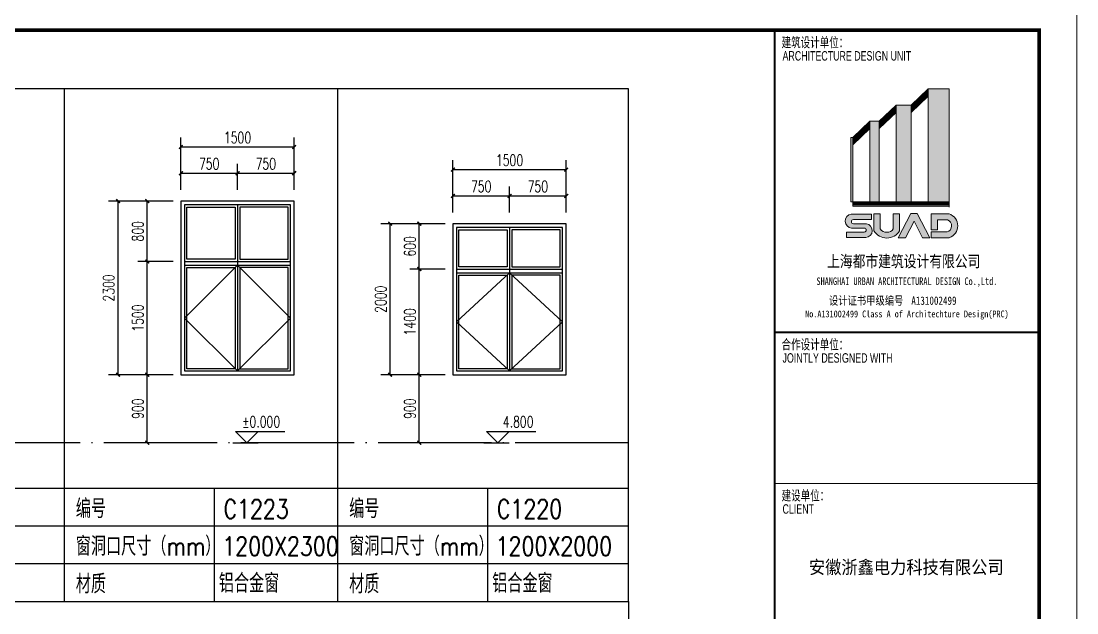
# Model space of a CAD drawing. Extents: x 409931 to 937299, y -508824 to 132289.
# Drawn here: x 682528 to 696505, y -182839 to -175003 of the extents above; entities that cross this region are included whole.
import ezdxf
from ezdxf.enums import TextEntityAlignment as Align

# ---------------------------------------------------------------- set-up
doc = ezdxf.new("R2010")
doc.units = 0
doc.header["$LTSCALE"] = 1500
doc.header["$MEASUREMENT"] = 0
doc.linetypes.add('DOTE', pattern=[2.4200000000000004, 2, -0.2, 0.02, -0.2])
doc.layers.get('Defpoints').update_dxf_attribs({"color": 252})
for name, color, linetype in [('A-Dim1(尺寸标注)', 1, 'Continuous'), ('A-Elv(建筑标高)', 3, 'Continuous'), ('A-Hz(图名)', 7, 'Continuous'), ('C-sheet(通用-图框)', 11, 'Continuous'), ('DOTE', 1, 'Continuous'), ('PUB_HATCH', 8, 'Continuous'), ('PUB_TEXT', 7, 'Continuous'), ('WINDOW', 4, 'Continuous')]:
    doc.layers.add(name, color=color, linetype=linetype)
doc.layers.add('TK', color=151, linetype='Continuous', lineweight=13)
doc.styles.add('_TCH_DIM', font='SIMPLEX', dxfattribs={"bigfont": 'GBCBIG'})
doc.styles.add('_TCH_DIM_T3', font='SIMPLEX', dxfattribs={"width": 0.7058823529411765, "bigfont": 'GBCBIG'})
doc.styles.add('HZTXT', font='txt.shx', dxfattribs={"width": 0.8, "bigfont": 'hztxt.shx'})
doc.styles.add('T&D', font='haiwenrs.shx', dxfattribs={"width": 0.7, "bigfont": 'hztxt.shx'})
doc.styles.add('TITLE', font='simhei.ttf', dxfattribs={"width": 0.8})
doc.dimstyles.new('_TCH_ARCH&&50', dxfattribs={"dimtxt": 148.75, "dimasz": 50, "dimexe": 125, "dimexo": 150, "dimgap": 50, "dimtad": 1, "dimdec": 0, "dimzin": 0, "dimdsep": 46, "dimtxsty": '_TCH_DIM_T3', "dimblk": 'ARCHTICK', "dimcen": 0.09, "dimclrt": 7, "dimazin": 2, "dimtfac": 1, "dimtdec": 0, "dimtix": 1, "dimtmove": 2, "dimatfit": 3, "dimfxl": 0, "dimtolj": 1, "dimtzin": 0, "dimarcsym": 0})

# ---------------------------------------------------------------- blocks, each defined once
blk = doc.blocks.new('A1')
at = {"layer": 'TK'}
h = blk.add_hatch(color=256, dxfattribs=at)
edge = h.paths.add_edge_path()
edge.add_arc((-1742.662217102945, 26609.62371939607), 166.0227788888265, 288.7014113571726, 432.3606518444215)
edge.add_line((-1692.353259563446, 26767.84057027102), (-1928.142585456371, 26767.84057027102))
edge.add_line((-1928.142585456371, 26767.84057027102), (-1928.142585456371, 26558.49817033298))
edge.add_line((-1928.142585456371, 26558.49817033298), (-1846.298687905073, 26558.49817033298))
edge.add_line((-1846.298687905073, 26558.49817033298), (-1846.298687905073, 26688.97206473537))
edge.add_line((-1846.298687905073, 26688.97206473537), (-1712.813706547022, 26688.97206473537))
edge.add_arc((-1742.771443165839, 26609.32239779551), 85.09721163195637, -72.16722841179319, 69.38777632332688, ccw=False)
edge.add_line((-1716.711286142468, 26528.3137337938), (-1927.168981671333, 26528.3137337938))
edge.add_line((-1927.168981671333, 26528.3137337938), (-1927.168981671333, 26452.36654812843))
edge.add_line((-1927.168981671333, 26452.36654812843), (-1689.429283738136, 26452.36654812843))
edge = h.paths.add_edge_path()
edge.add_arc((-2516.313190899789, 26643.11728443578), 196.2002220167659, 210.1327751915494, 329.8672248084506)
edge.add_line((-2346.626604124904, 26544.62368369009), (-2346.626604124904, 26767.54154501576))
edge.add_line((-2346.626604124904, 26767.54154501576), (-2430.528465904295, 26767.54154501576))
edge.add_line((-2430.528465904295, 26767.54154501576), (-2430.528465904295, 26568.5880145859))
edge.add_arc((-2516.313190899789, 26629.88996986672), 105.4369421221495, 215.5496840855528, 324.4503159144472, ccw=False)
edge.add_line((-2602.097915895283, 26568.5880145859), (-2602.097915895283, 26767.54154501576))
edge.add_line((-2602.097915895283, 26767.54154501576), (-2685.999777682126, 26767.54154501576))
edge.add_line((-2685.999777682126, 26767.54154501576), (-2685.999777682126, 26544.62368369009))
edge = h.paths.add_edge_path()
edge.add_arc((-2973.551990844309, 26672.78183870949), 93.18968625400855, 99.4771295791525, 264.9305597440172)
edge.add_line((-2981.786513656378, 26579.95667908993), (-2815.405749469995, 26579.95667908993))
edge.add_arc((-2815.410539917648, 26552.95574434288), 27.00093517275782, -89.98983473079062, 89.9898347307905, ccw=False)
edge.add_line((-2815.405749469995, 26525.9548095949), (-3051.467220298946, 26525.9548095949))
edge.add_line((-3051.467220298946, 26525.9548095949), (-3051.467220298946, 26453.47897912748))
edge.add_line((-3051.467220298946, 26453.47897912748), (-2794.07507160306, 26453.47897912748))
edge.add_arc((-2802.309594407678, 26546.30413874704), 93.18968625400855, 275.0694402559829, 440.5228704208475)
edge.add_line((-2786.965548850596, 26638.22191662528), (-2958.310321055353, 26638.22191662528))
edge.add_arc((-2958.305530622602, 26665.22285137326), 27.00093517275782, 90.0101652692095, 269.9898347307905, ccw=False)
edge.add_line((-2958.310321055353, 26692.2237861203), (-2718.70674675703, 26692.2237861203))
edge.add_line((-2718.70674675703, 26692.2237861203), (-2718.70674675703, 26764.69961658772))
edge.add_line((-2718.70674675703, 26764.69961658772), (-2988.896036401391, 26764.69961658772))
h.paths.add_polyline_path([(-2198.96055098623, 26770.98865492363), (-2113.614633329213, 26770.98865492363), (-1945.972298048437, 26449.88972525951), (-2044.02147718519, 26449.88972525951), (-2156.287592157722, 26669.31055990141), (-2268.553707130253, 26449.88972525951), (-2366.602886267006, 26449.88972525951)])
for p, q in [((0, 0), (0, 29700)), ((-500, 29200), (-40800, 29200)), ((-4000, 29200), (-4000, 500)), ((-500, 500), (-500, 29200)), ((-4000, 25200), (-500, 25200)), ((-4000, 23200), (-500, 23200))]:
    blk.add_line(p, q, dxfattribs=at)
at = {"layer": 'TK', "color": 7}
for p, q in [((-2192.129574216902, 28207.57265780866), (-1967.274316221476, 28421.87203963473)), ((-2192.129574216902, 28193.7584859468), (-1967.274316221476, 28408.05786777195)), ((-2192.129574216902, 28179.94431408495), (-1967.274316221476, 28394.24369591009)), ((-2192.129574216902, 28166.13014222309), (-1966.92484562099, 28380.76258868165)), ((-1692.077706761658, 28421.87203963473), (-1967.274316221476, 28421.87203963473)), ((-1967.274316221476, 28421.87203963473), (-1967.274316221476, 26928.82454650756)), ((-1692.077706761658, 26927.37477386184), (-1692.077706761658, 28421.93517818395)), ((-2192.129574216902, 28152.3159703603), (-1967.274316221476, 28366.61535218451)), ((-2192.129574216902, 28138.50179849844), (-1967.274316221476, 28352.80118032265)), ((-2192.129574216902, 28124.68762663659), (-1966.92484562099, 28339.32007309515)), ((-2192.129574216902, 28110.87345477473), (-1966.92484562099, 28325.50590123329)), ((-2616.842567026615, 27993.33196115773), (-2392.048884905875, 28207.57265780866)), ((-2616.842567026615, 27979.51778929587), (-2392.048884905875, 28193.7584859468)), ((-2616.842567026615, 27965.70361743402), (-2392.048884905875, 28179.94431408495)), ((-2616.842567026615, 27951.88944557216), (-2392.048884905875, 28166.13014222309)), ((-2616.842567026615, 27938.0752737103), (-2392.048884905875, 28152.3159703603)), ((-2616.842567026615, 27924.26110184751), (-2392.048884905875, 28138.50179849844)), ((-2616.842567026615, 27910.44692998566), (-2391.637838430703, 28125.07937644422)), ((-2616.842567026615, 27896.6327581238), (-2391.637838430703, 28111.26520458236)), ((-2392.048884905875, 28207.57265780866), (-2392.048884905875, 26928.82454650756)), ((-2392.048884905875, 28207.57265780866), (-2192.129574216902, 28207.57265780866)), ((-2192.129574216902, 26927.37477386184), (-2192.129574216902, 28207.57265780866)), ((-2967.164892084897, 27778.69951469917), (-2741.960163481534, 27993.33196115773)), ((-2967.164892084897, 27764.88534283731), (-2741.960163481534, 27979.51778929587)), ((-2967.164892084897, 27751.07117097545), (-2741.960163481534, 27965.70361743402)), ((-2616.842567026615, 27993.33196115773), (-2741.960163481534, 27993.33196115773)), ((-2741.960163481534, 27993.33196115773), (-2741.960163481534, 26928.82454650756)), ((-2616.842567026615, 26928.82454650756), (-2616.842567026615, 27993.33196115773)), ((-2967.164892084897, 27737.2569991136), (-2741.960163481534, 27951.88944557216)), ((-2967.164892084897, 27723.44282725174), (-2741.960163481534, 27938.0752737103)), ((-2967.164892084897, 27709.62865538895), (-2741.960163481534, 27924.26110184751)), ((-2966.777610570192, 27696.18358403537), (-2741.572881966829, 27910.81603049394)), ((-2966.777610570192, 27682.36941217352), (-2741.572881966829, 27897.00185863208)), ((-2967.164892084897, 27778.69951469917), (-2992.164892084897, 27778.69951469917)), ((-2992.164892084897, 27778.69951469917), (-2992.164892084897, 26928.82454650756)), ((-2967.164892084897, 27778.69951469917), (-2967.164892084897, 26928.82454650756)), ((-2992.164892084897, 26928.82454650756), (-2962.374026842415, 26928.82454650756)), ((-2967.164892084897, 26928.82454650756), (-2967.164892084897, 26868.82454650663)), ((-2967.164892084897, 26918.82454650663), (-1692.077706761658, 26918.82454650663)), ((-2967.164892084897, 26918.82454650663), (-1692.077706761658, 26918.82454650663)), ((-2967.164892084897, 26908.82454650756), (-1692.077706761658, 26908.82454650756)), ((-2967.164892084897, 26898.82454650663), (-1692.077706761658, 26898.82454650663)), ((-2967.164892084897, 26888.82454650756), (-1692.077706761658, 26888.82454650756)), ((-2967.164892084897, 26868.82454650663), (-1692.077706761658, 26868.82454650663)), ((-2962.374026842415, 26928.82454650756), (-1692.077706761658, 26928.82454650756)), ((-2745.960163488984, 26928.82454650756), (-2615.342567034066, 26928.82454650756)), ((-2391.048884905875, 26928.82454650756), (-2191.129574216902, 26928.82454650756)), ((-1968.774316228926, 26928.82454650756), (-1692.077706761658, 26928.82454650756)), ((-1692.077706761658, 26858.82454650756), (-1692.077706761658, 26923.82454650663))]:
    blk.add_line(p, q, dxfattribs=at)
at = {"layer": 'TK', "const_width": 50}
blk.add_lwpolyline([(-40800, 29200), (-500, 29200), (-500, 500), (-40800, 500)], close=True, dxfattribs=at)
at = {"layer": 'TK', "const_width": 25}
for points in [[(-4000, 500), (-4000, 29200)], [(-4000, 25200), (-500, 25200)]]:
    blk.add_lwpolyline(points, dxfattribs=at)
at = {"layer": 'TK', "color": 7}
for points in [[(-2988.896036401391, 26764.69961658772), (-2718.70674675703, 26764.69961658772), (-2718.70674675703, 26692.2237861203), (-2958.310321055353, 26692.2237861203)], [(-2685.999777682126, 26767.54154501576), (-2602.097915895283, 26767.54154501576), (-2602.097915895283, 26568.5880145859)], [(-2685.999777682126, 26767.54154501576), (-2685.999777682126, 26544.62368369009)], [(-2346.626604124904, 26767.54154501576), (-2430.528465904295, 26767.54154501576), (-2430.528465904295, 26568.5880145859)], [(-2198.96055098623, 26770.98865492363), (-2366.602886267006, 26449.88972525951), (-2268.553707130253, 26449.88972525951), (-2156.287592157722, 26669.31055990141)], [(-2346.626604124904, 26767.54154501576), (-2346.626604124904, 26544.62368369009)], [(-2198.96055098623, 26770.98865492363), (-2113.614633329213, 26770.98865492363), (-1945.972298048437, 26449.88972525951), (-2044.02147718519, 26449.88972525951), (-2156.287592157722, 26669.31055990141)], [(-1928.142585456371, 26558.49817033298), (-1928.142585456371, 26767.84057027102), (-1692.353259563446, 26767.84057027102)], [(-2815.405749469995, 26579.95667908993), (-2981.786513656378, 26579.95667908993)], [(-2958.310321055353, 26638.22191662528), (-2786.965548850596, 26638.22191662528)], [(-1928.142585456371, 26558.49817033298), (-1846.298687905073, 26558.49817033298), (-1846.298687905073, 26688.97206473537), (-1712.813706547022, 26688.97206473537)], [(-2815.405749469995, 26525.9548095949), (-3051.467220298946, 26525.9548095949), (-3051.467220298946, 26453.47897912748), (-2794.07507160306, 26453.47897912748)], [(-1927.168981671333, 26528.3137337938), (-1716.711286142468, 26528.3137337938)], [(-1927.168981671333, 26528.3137337938), (-1927.168981671333, 26452.36654812843), (-1689.429283738136, 26452.36654812843)]]:
    blk.add_lwpolyline(points, dxfattribs=at)
for centre, radius, start, end in [((-2973.551990844309, 26672.78183870949), 93.18968625400855, 99.4771295791525, 264.9305597440172), ((-1742.662217102945, 26609.62371939607), 166.0227788888265, 288.7014113571726, 72.3606518444214), ((-2958.305530622602, 26665.22285137326), 27.00093517275782, 90.01016526920951, 269.9898347307905), ((-2815.410539917648, 26552.95574434288), 27.00093517275782, 270.0101652692095, 89.98983473079049), ((-2802.309594407678, 26546.30413874704), 93.18968625400855, 275.0694402559829, 80.52287042084748), ((-2516.313190899789, 26629.88996986672), 105.4369421221495, 215.5496840855528, 324.4503159144472), ((-1742.771443165839, 26609.32239779551), 85.09721163195637, 287.8327715882068, 69.38777632332688), ((-2516.313190899789, 26643.11728443578), 196.2002220167659, 210.1327751915494, 329.8672248084506)]:
    blk.add_arc(centre, radius, start, end, dxfattribs=at)
for points in [[(-2192.129574216902, 28207.57265780866), (-2192.052117906511, 28193.83230604883), (-1966.92484562099, 28422.20510426909), (-1966.92484562099, 28408.39093240537)], [(-2192.129574216902, 28179.94431408495), (-2192.052117906511, 28166.20396232512), (-1966.92484562099, 28394.57676054351), (-1966.92484562099, 28380.76258868165)], [(-1967.274316221476, 26928.82454650756), (-1692.077706761658, 26928.82454650756), (-1967.274316221476, 28421.87203963473), (-1692.077706761658, 28421.87203963473)], [(-2192.129574216902, 28152.3159703603), (-2192.052117906511, 28138.57561859954), (-1966.92484562099, 28366.94841681886), (-1966.92484562099, 28353.13424495701)], [(-2191.819749005139, 28124.98290704284), (-2191.742292694747, 28111.24255528301), (-1966.615020401776, 28339.61535350233), (-1966.615020401776, 28325.80118164048)], [(-2616.842567026615, 27993.33196115773), (-2616.765110731125, 27979.5916093979), (-2391.637838430703, 28207.96440761816), (-2391.637838430703, 28194.1502357563)], [(-2616.842567026615, 27965.70361743402), (-2616.765110731125, 27951.96326567419), (-2391.637838430703, 28180.33606389351), (-2391.637838430703, 28166.52189203165)], [(-2616.842567026615, 27938.0752737103), (-2616.765110731125, 27924.33492195047), (-2391.637838430703, 28152.7077201698), (-2391.637838430703, 28138.89354830608)], [(-2616.532741814852, 27910.74221039377), (-2616.45528550446, 27897.00185863208), (-2391.328013211489, 28125.37465685233), (-2391.328013211489, 28111.56048498955)], [(-2392.048884905875, 26928.82454650756), (-2192.129574216902, 26928.82454650756), (-2392.048884905875, 28207.57265780866), (-2192.129574216902, 28207.57265780866)], [(-2967.164892084897, 27778.69951469917), (-2967.087435781956, 27764.95916293934), (-2741.960163481534, 27993.33196115773), (-2741.960163481534, 27979.51778929587)], [(-2967.009979471564, 27751.21881117858), (-2966.932523183525, 27737.47845941875), (-2741.805250883102, 27965.85125763807), (-2741.805250883102, 27952.03708577622)], [(-2741.960163481534, 26928.82454650756), (-2616.842567026615, 26928.82454650756), (-2741.960163481534, 27993.33196115773), (-2616.842567026615, 27993.33196115773)], [(-2966.855066873133, 27723.73810765706), (-2966.777610570192, 27709.99775589816), (-2741.65033826977, 27938.37055411749), (-2741.65033826977, 27924.55638225563)], [(-2966.467785358429, 27696.47886444163), (-2966.390329048038, 27682.7385126818), (-2741.263056755066, 27911.11131090205), (-2741.263056755066, 27897.29713904019)], [(-2992.164892084897, 26928.82454650756), (-2962.374026842415, 26928.82454650756), (-2992.164892084897, 27778.69951469917), (-2967.164892084897, 27778.69951469917)], [(-2967.164892084897, 26918.82454650663), (-2967.164892084897, 26928.82454650756), (-1692.077706761658, 26918.82454650663), (-1692.077706761658, 26928.82454650756)], [(-2967.164892084897, 26898.82454650663), (-2967.164892084897, 26908.82454650756), (-1692.077706761658, 26898.82454650663), (-1692.077706761658, 26908.82454650756)], [(-2967.164892084897, 26878.82454650756), (-2967.164892084897, 26888.82454650756), (-1692.077706761658, 26878.82454650756), (-1692.077706761658, 26888.82454650756)], [(-2967.164892084897, 26858.82454650756), (-2967.164892084897, 26868.82454650663), (-1692.077706761658, 26858.82454650756), (-1692.077706761658, 26868.82454650663)]]:
    blk.add_solid(points, dxfattribs=at)
at = {"layer": 'TK', "style": 'T&D', "width": 0.7}
for s, height, p in [('建筑设计单位：', 150, (-3908.956770248711, 28959.20646064263)), ('ARCHITECTURE DESIGN UNIT', 125, (-3896.571242146194, 28797.95552107971)), ('合作设计单位：', 150, (-3908.956770248711, 24959.20646064263)), ('JOINTLY DESIGNED WITH', 125, (-3896.571242146194, 24797.95552107971)), ('建设单位：', 150, (-3908.956770248711, 22959.20646064263)), ('CLIENT', 125, (-3896.571242146194, 22797.95552107971))]:
    blk.add_text(s, height=height, dxfattribs=at).set_placement(p)
at = {"layer": 'TK', "color": 7, "style": 'TITLE', "width": 0.8}
for s, height, p in [('上海都市建筑设计有限公司 ', 155, (-2250, 26062.43296968658)), ('SHANGHAI URBAN ARCHITECTURAL DESIGN Co.,Ltd.', 100, (-2250, 25826.36456735805)), ('No.A131002499 Class A of Architechture Design(PRC)', 90, (-2250, 25398.32304813527))]:
    blk.add_text(s, height=height, dxfattribs=at).set_placement(p, align=Align.CENTER)
for s, p in [('设计证书甲级编号', (-3282.048668049276, 25564.4934813669)), ('A131002499', (-2191.732842557132, 25564.32627650537))]:
    blk.add_text(s, height=110, dxfattribs=at).set_placement(p)
blk = doc.blocks.new('_ArchTick')
at = {"color": 0, "linetype": 'ByBlock', "const_width": 0.4}
blk.add_lwpolyline([(-0.5, -0.5), (0.5, 0.5)], dxfattribs=at)
blk = doc.blocks.new('*D130')
at = {"layer": 'A-Dim1(尺寸标注)', "color": 0, "lineweight": -2}
for p, q in [((684643.1647477368, -177235.7659372209), (684643.1647477368, -176544.8930034453)), ((686143.1647477368, -177235.7659372209), (686143.1647477368, -176544.8930034453)), ((684643.1647477368, -176669.8930034453), (686143.1647477368, -176669.8930034453))]:
    blk.add_line(p, q, dxfattribs=at)
at = {"layer": 'Defpoints', "color": 0}
for p in [(686143.1647477368, -176669.8930034453), (684643.1647477368, -177385.7659372209), (686143.1647477368, -177385.7659372209)]:
    blk.add_point(p, dxfattribs=at)
at = {"layer": 'A-Dim1(尺寸标注)', "color": 0, "lineweight": -2, "xscale": 50, "yscale": 50, "zscale": 50, "rotation": 180}
blk.add_blockref('_ArchTick', (684643.1647477368, -176669.8930034453), dxfattribs=at)
at = {"layer": 'A-Dim1(尺寸标注)', "color": 0, "lineweight": -2, "xscale": 50, "yscale": 50, "zscale": 50}
blk.add_blockref('_ArchTick', (686143.1647477368, -176669.8930034453), dxfattribs=at)
at = {"layer": 'A-Dim1(尺寸标注)', "color": 7, "insert": (685393.1647477368, -176545.5180034453), "char_height": 148.75, "attachment_point": 5, "style": '_TCH_DIM_T3'}
blk.add_mtext('\\A1;1500', dxfattribs=at)
blk = doc.blocks.new('*D131')
at = {"layer": 'A-Dim1(尺寸标注)', "color": 0, "lineweight": -2}
for p, q in [((684643.1647477368, -177235.7659372209), (684643.1647477368, -176892.1596274241)), ((685393.1647477368, -177235.7659372209), (685393.1647477368, -176892.1596274241)), ((684643.1647477368, -177017.1596274241), (685393.1647477368, -177017.1596274241))]:
    blk.add_line(p, q, dxfattribs=at)
at = {"layer": 'Defpoints', "color": 0}
for p in [(685393.1647477368, -177017.1596274241), (684643.1647477368, -177385.7659372209), (685393.1647477368, -177385.7659372209)]:
    blk.add_point(p, dxfattribs=at)
at = {"layer": 'A-Dim1(尺寸标注)', "color": 0, "lineweight": -2, "xscale": 50, "yscale": 50, "zscale": 50, "rotation": 180}
blk.add_blockref('_ArchTick', (684643.1647477368, -177017.1596274241), dxfattribs=at)
at = {"layer": 'A-Dim1(尺寸标注)', "color": 0, "lineweight": -2, "xscale": 50, "yscale": 50, "zscale": 50}
blk.add_blockref('_ArchTick', (685393.1647477368, -177017.1596274241), dxfattribs=at)
at = {"layer": 'A-Dim1(尺寸标注)', "color": 7, "insert": (685018.1647477368, -176892.7846274241), "char_height": 148.75, "attachment_point": 5, "style": '_TCH_DIM_T3'}
blk.add_mtext('\\A1;750', dxfattribs=at)
blk = doc.blocks.new('*D132')
at = {"layer": 'A-Dim1(尺寸标注)', "color": 0, "lineweight": -2}
for p, q in [((685393.1647477368, -177235.7659372209), (685393.1647477368, -176892.1596274241)), ((686143.1647477368, -177235.7659372209), (686143.1647477368, -176892.1596274241)), ((685393.1647477368, -177017.1596274241), (686143.1647477368, -177017.1596274241))]:
    blk.add_line(p, q, dxfattribs=at)
at = {"layer": 'Defpoints', "color": 0}
for p in [(686143.1647477368, -177017.1596274241), (685393.1647477368, -177385.7659372209), (686143.1647477368, -177385.7659372209)]:
    blk.add_point(p, dxfattribs=at)
at = {"layer": 'A-Dim1(尺寸标注)', "color": 0, "lineweight": -2, "xscale": 50, "yscale": 50, "zscale": 50, "rotation": 180}
blk.add_blockref('_ArchTick', (685393.1647477368, -177017.1596274241), dxfattribs=at)
at = {"layer": 'A-Dim1(尺寸标注)', "color": 0, "lineweight": -2, "xscale": 50, "yscale": 50, "zscale": 50}
blk.add_blockref('_ArchTick', (686143.1647477368, -177017.1596274241), dxfattribs=at)
at = {"layer": 'A-Dim1(尺寸标注)', "color": 7, "insert": (685768.1647477368, -176892.7846274241), "char_height": 148.75, "attachment_point": 5, "style": '_TCH_DIM_T3'}
blk.add_mtext('\\A1;750', dxfattribs=at)
blk = doc.blocks.new('*D133')
at = {"layer": 'A-Dim1(尺寸标注)', "color": 0, "lineweight": -2}
for p, q in [((684541.6209182217, -177385.7659338668), (683687.218407583, -177385.7659338668)), ((683812.218407583, -179685.7659338668), (683812.218407583, -177385.7659338668)), ((684541.6209176626, -179685.7659338668), (683687.218407583, -179685.7659338668))]:
    blk.add_line(p, q, dxfattribs=at)
at = {"layer": 'Defpoints', "color": 0}
for p in [(683812.218407583, -177385.7659338668), (684691.6209182217, -177385.7659338668), (684691.6209176626, -179685.7659338668)]:
    blk.add_point(p, dxfattribs=at)
at = {"layer": 'A-Dim1(尺寸标注)', "color": 0, "lineweight": -2, "xscale": 50, "yscale": 50, "zscale": 50}
for p, rotation in [((683812.218407583, -177385.7659338668), 90), ((683812.218407583, -179685.7659338668), 270)]:
    blk.add_blockref('_ArchTick', p, dxfattribs=dict(at, rotation=rotation))
at = {"layer": 'A-Dim1(尺寸标注)', "color": 7, "insert": (683687.843407583, -178535.7659338667), "char_height": 148.75, "attachment_point": 5, "rotation": 90, "style": '_TCH_DIM_T3'}
blk.add_mtext('\\A1;2300', dxfattribs=at)
blk = doc.blocks.new('*D134')
at = {"layer": 'A-Dim1(尺寸标注)', "color": 0, "lineweight": -2}
for p, q in [((684541.6209188114, -177385.7659338668), (684073.7155835647, -177385.7659338668)), ((684198.7155835647, -178185.7659064362), (684198.7155835647, -177385.7659338668)), ((684541.6209186169, -178185.7659064362), (684073.7155835647, -178185.7659064362))]:
    blk.add_line(p, q, dxfattribs=at)
at = {"layer": 'Defpoints', "color": 0}
for p in [(684198.7155835647, -177385.7659338668), (684691.6209188114, -177385.7659338668), (684691.6209186169, -178185.7659064362)]:
    blk.add_point(p, dxfattribs=at)
at = {"layer": 'A-Dim1(尺寸标注)', "color": 0, "lineweight": -2, "xscale": 50, "yscale": 50, "zscale": 50}
for p, rotation in [((684198.7155835647, -177385.7659338668), 90), ((684198.7155835647, -178185.7659064362), 270)]:
    blk.add_blockref('_ArchTick', p, dxfattribs=dict(at, rotation=rotation))
at = {"layer": 'A-Dim1(尺寸标注)', "color": 7, "insert": (684074.3405835647, -177785.7659201514), "char_height": 148.75, "attachment_point": 5, "rotation": 90, "style": '_TCH_DIM_T3'}
blk.add_mtext('\\A1;800', dxfattribs=at)
blk = doc.blocks.new('*D135')
at = {"layer": 'A-Dim1(尺寸标注)', "color": 0, "lineweight": -2}
for p, q in [((684541.6209186169, -178185.7659064362), (684073.7155832851, -178185.7659064362)), ((684198.7155832851, -179685.7659338668), (684198.7155832851, -178185.7659064362)), ((684541.6209182523, -179685.7659338668), (684073.7155832851, -179685.7659338668))]:
    blk.add_line(p, q, dxfattribs=at)
at = {"layer": 'Defpoints', "color": 0}
for p in [(684198.7155832851, -178185.7659064362), (684691.6209186169, -178185.7659064362), (684691.6209182523, -179685.7659338668)]:
    blk.add_point(p, dxfattribs=at)
at = {"layer": 'A-Dim1(尺寸标注)', "color": 0, "lineweight": -2, "xscale": 50, "yscale": 50, "zscale": 50}
for p, rotation in [((684198.7155832851, -178185.7659064362), 90), ((684198.7155832851, -179685.7659338668), 270)]:
    blk.add_blockref('_ArchTick', p, dxfattribs=dict(at, rotation=rotation))
at = {"layer": 'A-Dim1(尺寸标注)', "color": 7, "insert": (684074.3405832851, -178935.7659201514), "char_height": 148.75, "attachment_point": 5, "rotation": 90, "style": '_TCH_DIM_T3'}
blk.add_mtext('\\A1;1500', dxfattribs=at)
blk = doc.blocks.new('*D136')
at = {"layer": 'A-Dim1(尺寸标注)', "color": 0, "lineweight": -2}
for p, q in [((684541.6209182523, -179685.7659338668), (684073.7155829933, -179685.7659338668)), ((684198.7155829933, -180585.7659342409), (684198.7155829933, -179685.7659338668)), ((684541.6209180335, -180585.7659342409), (684073.7155829933, -180585.7659342409))]:
    blk.add_line(p, q, dxfattribs=at)
at = {"layer": 'Defpoints', "color": 0}
for p in [(684198.7155829933, -179685.7659338668), (684691.6209182523, -179685.7659338668), (684691.6209180335, -180585.7659342409)]:
    blk.add_point(p, dxfattribs=at)
at = {"layer": 'A-Dim1(尺寸标注)', "color": 0, "lineweight": -2, "xscale": 50, "yscale": 50, "zscale": 50}
for p, rotation in [((684198.7155829933, -179685.7659338668), 90), ((684198.7155829933, -180585.7659342409), 270)]:
    blk.add_blockref('_ArchTick', p, dxfattribs=dict(at, rotation=rotation))
at = {"layer": 'A-Dim1(尺寸标注)', "color": 7, "insert": (684074.3405829933, -180135.7659340538), "char_height": 148.75, "attachment_point": 5, "rotation": 90, "style": '_TCH_DIM_T3'}
blk.add_mtext('\\A1;900', dxfattribs=at)
blk = doc.blocks.new('*D274')
at = {"layer": 'A-Dim1(尺寸标注)', "color": 0, "lineweight": -2}
for p, q in [((688244.1647477368, -177535.7659372209), (688244.1647477368, -176844.8930034453)), ((689744.1647477368, -177535.7659372209), (689744.1647477368, -176844.8930034453)), ((688244.1647477368, -176969.8930034453), (689744.1647477368, -176969.8930034453))]:
    blk.add_line(p, q, dxfattribs=at)
at = {"layer": 'Defpoints', "color": 0}
for p in [(689744.1647477368, -176969.8930034453), (688244.1647477368, -177685.7659372209), (689744.1647477368, -177685.7659372209)]:
    blk.add_point(p, dxfattribs=at)
at = {"layer": 'A-Dim1(尺寸标注)', "color": 0, "lineweight": -2, "xscale": 50, "yscale": 50, "zscale": 50, "rotation": 180}
blk.add_blockref('_ArchTick', (688244.1647477368, -176969.8930034453), dxfattribs=at)
at = {"layer": 'A-Dim1(尺寸标注)', "color": 0, "lineweight": -2, "xscale": 50, "yscale": 50, "zscale": 50}
blk.add_blockref('_ArchTick', (689744.1647477368, -176969.8930034453), dxfattribs=at)
at = {"layer": 'A-Dim1(尺寸标注)', "color": 7, "insert": (688994.1647477368, -176845.5180034453), "char_height": 148.75, "attachment_point": 5, "style": '_TCH_DIM_T3'}
blk.add_mtext('\\A1;1500', dxfattribs=at)
blk = doc.blocks.new('*D275')
at = {"layer": 'A-Dim1(尺寸标注)', "color": 0, "lineweight": -2}
for p, q in [((688244.1647477368, -177535.7659372209), (688244.1647477368, -177192.1596274241)), ((688994.1647477368, -177535.7659372209), (688994.1647477368, -177192.1596274241)), ((688244.1647477368, -177317.1596274241), (688994.1647477368, -177317.1596274241))]:
    blk.add_line(p, q, dxfattribs=at)
at = {"layer": 'Defpoints', "color": 0}
for p in [(688994.1647477368, -177317.1596274241), (688244.1647477368, -177685.7659372209), (688994.1647477368, -177685.7659372209)]:
    blk.add_point(p, dxfattribs=at)
at = {"layer": 'A-Dim1(尺寸标注)', "color": 0, "lineweight": -2, "xscale": 50, "yscale": 50, "zscale": 50, "rotation": 180}
blk.add_blockref('_ArchTick', (688244.1647477368, -177317.1596274241), dxfattribs=at)
at = {"layer": 'A-Dim1(尺寸标注)', "color": 0, "lineweight": -2, "xscale": 50, "yscale": 50, "zscale": 50}
blk.add_blockref('_ArchTick', (688994.1647477368, -177317.1596274241), dxfattribs=at)
at = {"layer": 'A-Dim1(尺寸标注)', "color": 7, "insert": (688619.1647477368, -177192.7846274241), "char_height": 148.75, "attachment_point": 5, "style": '_TCH_DIM_T3'}
blk.add_mtext('\\A1;750', dxfattribs=at)
blk = doc.blocks.new('*D276')
at = {"layer": 'A-Dim1(尺寸标注)', "color": 0, "lineweight": -2}
for p, q in [((688994.1647477368, -177535.7659372209), (688994.1647477368, -177192.1596274241)), ((689744.1647477368, -177535.7659372209), (689744.1647477368, -177192.1596274241)), ((688994.1647477368, -177317.1596274241), (689744.1647477368, -177317.1596274241))]:
    blk.add_line(p, q, dxfattribs=at)
at = {"layer": 'Defpoints', "color": 0}
for p in [(689744.1647477368, -177317.1596274241), (688994.1647477368, -177685.7659372209), (689744.1647477368, -177685.7659372209)]:
    blk.add_point(p, dxfattribs=at)
at = {"layer": 'A-Dim1(尺寸标注)', "color": 0, "lineweight": -2, "xscale": 50, "yscale": 50, "zscale": 50, "rotation": 180}
blk.add_blockref('_ArchTick', (688994.1647477368, -177317.1596274241), dxfattribs=at)
at = {"layer": 'A-Dim1(尺寸标注)', "color": 0, "lineweight": -2, "xscale": 50, "yscale": 50, "zscale": 50}
blk.add_blockref('_ArchTick', (689744.1647477368, -177317.1596274241), dxfattribs=at)
at = {"layer": 'A-Dim1(尺寸标注)', "color": 7, "insert": (689369.1647477368, -177192.7846274241), "char_height": 148.75, "attachment_point": 5, "style": '_TCH_DIM_T3'}
blk.add_mtext('\\A1;750', dxfattribs=at)
blk = doc.blocks.new('*D277')
at = {"layer": 'A-Dim1(尺寸标注)', "color": 0, "lineweight": -2}
for p, q in [((688142.6209182217, -177685.7659338669), (687288.218407583, -177685.7659338669)), ((687413.218407583, -179685.7659338669), (687413.218407583, -177685.7659338669)), ((688142.6209176626, -179685.7659338669), (687288.218407583, -179685.7659338669))]:
    blk.add_line(p, q, dxfattribs=at)
at = {"layer": 'Defpoints', "color": 0}
for p in [(687413.218407583, -177685.7659338669), (688292.6209182217, -177685.7659338669), (688292.6209176626, -179685.7659338669)]:
    blk.add_point(p, dxfattribs=at)
at = {"layer": 'A-Dim1(尺寸标注)', "color": 0, "lineweight": -2, "xscale": 50, "yscale": 50, "zscale": 50}
for p, rotation in [((687413.218407583, -177685.7659338669), 90), ((687413.218407583, -179685.7659338669), 270)]:
    blk.add_blockref('_ArchTick', p, dxfattribs=dict(at, rotation=rotation))
at = {"layer": 'A-Dim1(尺寸标注)', "color": 7, "insert": (687288.843407583, -178685.7659338668), "char_height": 148.75, "attachment_point": 5, "rotation": 90, "style": '_TCH_DIM_T3'}
blk.add_mtext('\\A1;2000', dxfattribs=at)
blk = doc.blocks.new('*D278')
at = {"layer": 'A-Dim1(尺寸标注)', "color": 0, "lineweight": -2}
for p, q in [((688142.6209188114, -177685.7659338668), (687674.7155835815, -177685.7659338668)), ((687799.7155835815, -178285.7659064361), (687799.7155835815, -177685.7659338668)), ((688142.6209186505, -178285.7659064361), (687674.7155835815, -178285.7659064361))]:
    blk.add_line(p, q, dxfattribs=at)
at = {"layer": 'Defpoints', "color": 0}
for p in [(687799.7155835815, -177685.7659338668), (688292.6209188114, -177685.7659338668), (688292.6209186505, -178285.7659064361)]:
    blk.add_point(p, dxfattribs=at)
at = {"layer": 'A-Dim1(尺寸标注)', "color": 0, "lineweight": -2, "xscale": 50, "yscale": 50, "zscale": 50}
for p, rotation in [((687799.7155835815, -177685.7659338668), 90), ((687799.7155835815, -178285.7659064361), 270)]:
    blk.add_blockref('_ArchTick', p, dxfattribs=dict(at, rotation=rotation))
at = {"layer": 'A-Dim1(尺寸标注)', "color": 7, "insert": (687675.3405835815, -177985.7659201513), "char_height": 148.75, "attachment_point": 5, "rotation": 90, "style": '_TCH_DIM_T3'}
blk.add_mtext('\\A1;600', dxfattribs=at)
blk = doc.blocks.new('*D279')
at = {"layer": 'A-Dim1(尺寸标注)', "color": 0, "lineweight": -2}
for p, q in [((688142.6209186505, -178285.7659064362), (687674.7155833133, -178285.7659064362)), ((687799.7155833133, -179685.7659338668), (687799.7155833133, -178285.7659064362)), ((688142.620918275, -179685.7659338668), (687674.7155833133, -179685.7659338668))]:
    blk.add_line(p, q, dxfattribs=at)
at = {"layer": 'Defpoints', "color": 0}
for p in [(687799.7155833133, -178285.7659064362), (688292.6209186505, -178285.7659064362), (688292.620918275, -179685.7659338668)]:
    blk.add_point(p, dxfattribs=at)
at = {"layer": 'A-Dim1(尺寸标注)', "color": 0, "lineweight": -2, "xscale": 50, "yscale": 50, "zscale": 50}
for p, rotation in [((687799.7155833133, -178285.7659064362), 90), ((687799.7155833133, -179685.7659338668), 270)]:
    blk.add_blockref('_ArchTick', p, dxfattribs=dict(at, rotation=rotation))
at = {"layer": 'A-Dim1(尺寸标注)', "color": 7, "insert": (687675.3405833133, -178985.7659201514), "char_height": 148.75, "attachment_point": 5, "rotation": 90, "style": '_TCH_DIM_T3'}
blk.add_mtext('\\A1;1400', dxfattribs=at)
blk = doc.blocks.new('*D280')
at = {"layer": 'A-Dim1(尺寸标注)', "color": 0, "lineweight": -2}
for p, q in [((688142.620918275, -179685.7659338668), (687674.7155830048, -179685.7659338668)), ((687799.7155830048, -180585.765934241), (687799.7155830048, -179685.7659338668)), ((688142.6209180335, -180585.765934241), (687674.7155830048, -180585.765934241))]:
    blk.add_line(p, q, dxfattribs=at)
at = {"layer": 'Defpoints', "color": 0}
for p in [(687799.7155830048, -179685.7659338668), (688292.620918275, -179685.7659338668), (688292.6209180335, -180585.765934241)]:
    blk.add_point(p, dxfattribs=at)
at = {"layer": 'A-Dim1(尺寸标注)', "color": 0, "lineweight": -2, "xscale": 50, "yscale": 50, "zscale": 50}
for p, rotation in [((687799.7155830048, -179685.7659338668), 90), ((687799.7155830048, -180585.765934241), 270)]:
    blk.add_blockref('_ArchTick', p, dxfattribs=dict(at, rotation=rotation))
at = {"layer": 'A-Dim1(尺寸标注)', "color": 7, "insert": (687675.3405830048, -180135.7659340538), "char_height": 148.75, "attachment_point": 5, "rotation": 90, "style": '_TCH_DIM_T3'}
blk.add_mtext('\\A1;900', dxfattribs=at)

msp = doc.modelspace()

# ---------------------------------------------------------------- linework, layer by layer
at = {"layer": 'A-Elv(建筑标高)'}
for p, q in [((685518.0956657992, -180585.7659285941), (685368.0956657992, -180435.7659285941)), ((685368.0956657992, -180435.7659285941), (686018.3149126985, -180435.7659285941)), ((685518.0956657992, -180585.7659285941), (685668.0956657992, -180435.7659285941)), ((688840.7379043513, -180585.7659297061), (688690.7379043513, -180435.7659297061)), ((688690.7379043513, -180435.7659297061), (689340.9571512506, -180435.7659297061)), ((688840.7379043513, -180585.7659297061), (688990.7379043513, -180435.7659297061)), ((685332.1962685992, -180585.7659285941), (685668.0956657992, -180585.7659285941)), ((688654.8385071513, -180585.7659297061), (688990.7379043513, -180585.7659297061))]:
    msp.add_line(p, q, dxfattribs=at)
at = {"layer": 'C-sheet(通用-图框)'}
for p, q in [((683103.5799615434, -182685.7659266619), (683103.579961543, -175900.0057673111)), ((686722.5799615434, -182685.7659266619), (686722.579961543, -175900.0057673111)), ((657008.5, -181185.7659232292), (690568.2649048057, -181185.7659287209)), ((685081.7952056403, -181185.7659229218), (685081.7952056403, -182685.7659229218)), ((688700.7952056403, -181185.7659229218), (688700.7952056403, -182685.7659229218)), ((657008.5, -181685.7659232292), (690568.2649048057, -181685.7659287209)), ((657008.5, -182185.7659232301), (690568.2649048057, -182185.7659287214))]:
    msp.add_line(p, q, dxfattribs=at)
for points in [[(690568.2649048057, -182685.7659287197), (690568.2649048055, -175900.0057721524), (657008.5, -175900.0057666604), (657008.5, -182685.7659232273), (690568.2649048057, -182685.7659287197)], [(690568.2649048057, -182685.7659287197), (690568.2649048059, -190299.1985245489), (657008.5000000005, -190299.1985189496), (657008.5, -182685.7659232273), (690568.2649048057, -182685.7659287197)]]:
    msp.add_lwpolyline(points, dxfattribs=at)
at = {"layer": 'DOTE', "color": 1, "linetype": 'DOTE', "ltscale": 0.5}
msp.add_line((690568.2649048057, -180585.7659369023), (657008.5, -180585.7659315782), dxfattribs=at)
at = {"layer": 'PUB_HATCH'}
for points in [[(685393.1647477368, -178235.7659098025), (684693.1647477368, -178935.7659235117), (685393.1647477368, -179635.7659372209)], [(685393.1647477368, -178235.7659098025), (686093.1647477368, -178935.7659235117), (685393.1647477368, -179635.7659372209)], [(688994.1647477368, -178335.7659098025), (688294.1647477368, -178985.7659235117), (688994.1647477368, -179635.7659372209)], [(688994.1647477368, -178335.7659098025), (689694.1647477368, -178985.7659235117), (688994.1647477368, -179635.7659372209)]]:
    msp.add_lwpolyline(points, dxfattribs=at)
at = {"layer": 'WINDOW'}
for p, q in [((685393.1647477368, -177435.7659372209), (685393.1647477368, -179635.7659372209)), ((688994.1647477368, -177735.7659372209), (688994.1647477368, -179635.7659372209)), ((684693.1647477368, -178185.7659098025), (686093.1647477368, -178185.7659098025)), ((684693.1647477368, -178235.7659098025), (686093.1647477368, -178235.7659098025)), ((688294.1647477368, -178285.7659098025), (689694.1647477368, -178285.7659098025)), ((688294.1647477368, -178335.7659098025), (689694.1647477368, -178335.7659098025))]:
    msp.add_line(p, q, dxfattribs=at)
for points in [[(684643.1647477368, -179685.7659372209), (686143.1647477368, -179685.7659372209), (686143.1647477368, -177385.7659372209), (684643.1647477368, -177385.7659372209)], [(684693.1647477368, -179635.7659372209), (686093.1647477368, -179635.7659372209), (686093.1647477368, -177435.7659372209), (684693.1647477368, -177435.7659372209)], [(684723.1647477368, -177465.7659372209), (685363.1647477368, -177465.7659372209), (685363.1647477368, -178155.7659098025), (684723.1647477368, -178155.7659098025)], [(686063.1647477368, -177465.7659372209), (685423.1647477368, -177465.7659372209), (685423.1647477368, -178155.7659098025), (686063.1647477368, -178155.7659098025)], [(688244.1647477368, -179685.7659372209), (689744.1647477368, -179685.7659372209), (689744.1647477368, -177685.7659372209), (688244.1647477368, -177685.7659372209)], [(688294.1647477368, -179635.7659372209), (689694.1647477368, -179635.7659372209), (689694.1647477368, -177735.7659372209), (688294.1647477368, -177735.7659372209)], [(688324.1647477368, -177765.7659372209), (688964.1647477368, -177765.7659372209), (688964.1647477368, -178255.7659098025), (688324.1647477368, -178255.7659098025)], [(689664.1647477368, -177765.7659372209), (689024.1647477368, -177765.7659372209), (689024.1647477368, -178255.7659098025), (689664.1647477368, -178255.7659098025)], [(684723.1647477368, -178265.7659098025), (685363.1647477368, -178265.7659098025), (685363.1647477368, -179605.7659372209), (684723.1647477368, -179605.7659372209)], [(686063.1647477368, -178265.7659098025), (685423.1647477368, -178265.7659098025), (685423.1647477368, -179605.7659372209), (686063.1647477368, -179605.7659372209)], [(688324.1647477368, -178365.7659098025), (688964.1647477368, -178365.7659098025), (688964.1647477368, -179605.7659372209), (688324.1647477368, -179605.7659372209)], [(689664.1647477368, -178365.7659098025), (689024.1647477368, -178365.7659098025), (689024.1647477368, -179605.7659372209), (689664.1647477368, -179605.7659372209)]]:
    msp.add_lwpolyline(points, close=True, dxfattribs=at)

# ---------------------------------------------------------------- block references
at = {"layer": 'TK'}
msp.add_blockref('A1', (696504.8286021762, -204323.5057666604), dxfattribs=at)

# ---------------------------------------------------------------- texts
at = {"layer": 'A-Hz(图名)', "style": 'HZTXT', "width": 0.8}
for s, p in [('编号', (683251.9419618755, -181583.8930676375)), ('C1223', (685207.1141662222, -181589.0897353746)), ('编号', (686870.9419618755, -181583.8930676375)), ('C1220', (688826.1141662222, -181589.0897353746)), ('窗洞口尺寸（mm）', (683251.9419618755, -182080.7393817609)), ('1200X2300', (685190.5464182774, -182080.7393770178)), ('窗洞口尺寸（mm）', (686870.9419618755, -182080.7393817609)), ('1200X2000', (688809.5464182774, -182080.7393770178)), ('材质', (683251.9419618755, -182580.646430899)), ('材质', (686870.9419618755, -182580.646430899))]:
    msp.add_text(s, height=250, dxfattribs=at).set_placement(p)
for p in [(685546.1006092263, -182432.3058232628), (689165.1006092263, -182432.3058232628)]:
    msp.add_text('铝合金窗', height=250, dxfattribs=at).set_placement(p, align=Align.MIDDLE)
at = {"layer": 'PUB_TEXT', "style": '_TCH_DIM', "width": 0.7058823529411765}
for s, p in [('%%P0.000', (685453.3149126985, -180383.2659285941)), ('4.800', (688905.9571512506, -180383.2659297061))]:
    msp.add_text(s, height=148.75, dxfattribs=at).set_placement(p)
at = {"layer": 'TK', "color": 2, "style": 'TITLE', "width": 0.9}
msp.add_text('安徽浙鑫电力科技有限公司', height=175, dxfattribs=at).set_placement((694246.6865586541, -182321.2837056857), align=Align.CENTER)

# ---------------------------------------------------------------- dimensions: what is measured, and where the dimension line sits
at = {"layer": 'A-Dim1(尺寸标注)'}
for p1, p2, distance, picture, middle in [((684643.1647477368, -177385.7659372209), (686143.1647477368, -177385.7659372209), 715.872933775594, '*D130', (685393.1647477368, -176545.5180034453)), ((684643.1647477368, -177385.7659372209), (685393.1647477368, -177385.7659372209), 368.6063097967999, '*D131', (685018.1647477368, -176892.7846274241)), ((685393.1647477368, -177385.7659372209), (686143.1647477368, -177385.7659372209), 368.6063097967999, '*D132', (685768.1647477368, -176892.7846274241)), ((688244.1647477368, -177685.7659372209), (689744.1647477368, -177685.7659372209), 715.872933775594, '*D274', (688994.1647477368, -176845.5180034453)), ((688244.1647477368, -177685.7659372209), (688994.1647477368, -177685.7659372209), 368.6063097967999, '*D275', (688619.1647477368, -177192.7846274241)), ((688994.1647477368, -177685.7659372209), (689744.1647477368, -177685.7659372209), 368.6063097967999, '*D276', (689369.1647477368, -177192.7846274241)), ((684691.6209176626, -179685.7659338668), (684691.6209182217, -177385.7659338668), 879.402510638698, '*D133', (683687.843407583, -178535.7659338667)), ((684691.6209186169, -178185.7659064362), (684691.6209188114, -177385.7659338668), 492.9053352467017, '*D134', (684074.3405835647, -177785.7659201514)), ((688292.6209176626, -179685.7659338669), (688292.6209182217, -177685.7659338669), 879.402510638698, '*D277', (687288.843407583, -178685.7659338668)), ((688292.6209186505, -178285.7659064361), (688292.6209188114, -177685.7659338668), 492.9053352299379, '*D278', (687675.3405835815, -177985.7659201513)), ((684691.6209182523, -179685.7659338668), (684691.6209186169, -178185.7659064362), 492.90533533180127, '*D135', (684074.3405832851, -178935.7659201514)), ((688292.620918275, -179685.7659338668), (688292.6209186505, -178285.7659064362), 492.9053353372728, '*D279', (687675.3405833133, -178985.7659201514)), ((684691.6209180335, -180585.7659342409), (684691.6209182523, -179685.7659338668), 492.90533525892533, '*D136', (684074.3405829933, -180135.7659340538)), ((688292.6209180335, -180585.765934241), (688292.620918275, -179685.7659338668), 492.9053352702176, '*D280', (687675.3405830048, -180135.7659340538))]:
    dim = msp.add_aligned_dim(p1=p1, p2=p2, distance=distance, dimstyle='_TCH_ARCH&&50', dxfattribs=at)
    dim.commit()
    dim.dimension.update_dxf_attribs({"geometry": picture, "text_midpoint": middle})

doc.saveas('drawing.dxf')
